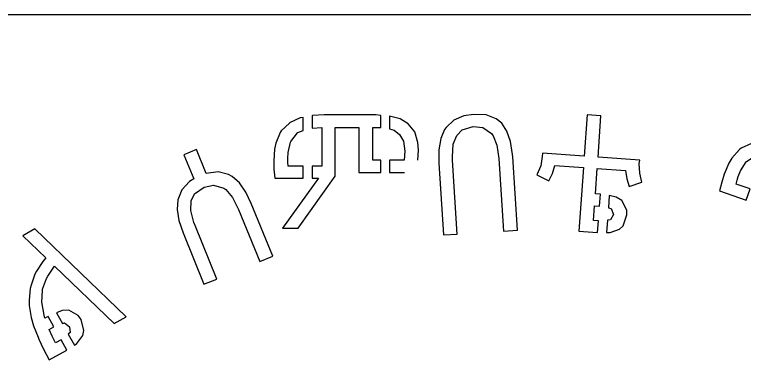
# Model space of a CAD drawing. Header units: millimetres. Extents: x 4236 to 5436, y 1579 to 2339.
# Drawn here: x 4641.6 to 4937.3, y 2198.1 to 2339.4 of the extents above; entities that cross this region are included whole.
import ezdxf

# ---------------------------------------------------------------- set-up
doc = ezdxf.new("R2010")
doc.units = ezdxf.units.MM
doc.layers.add('Default', color=70, linetype='Continuous')

msp = doc.modelspace()

# ---------------------------------------------------------------- linework, layer by layer
at = {"layer": 'Default'}
for points in [[(5436.43, 1579.39), (4236.43, 1579.39), (4236.43, 2339.39), (5436.43, 2339.39)], [(4789.73, 2293.71), (4789.94, 2293.68), (4789.94, 2298.57), (4787.97, 2298.74), (4767.62, 2298.74), (4767.04, 2298.74), (4762.36, 2298.5), (4762.1, 2298.42), (4762.1, 2293.41), (4766.1, 2293.71), (4766.1, 2277.92), (4762.1, 2277.92), (4762.1, 2273.12), (4764.75, 2273.12), (4750.11, 2252.81), (4756.44, 2252.81), (4771.48, 2273.89), (4771.48, 2293.71), (4781.07, 2293.71), (4781.07, 2275.46), (4789.94, 2275.46), (4789.94, 2280.37), (4786.8, 2280.37), (4786.8, 2293.71)], [(4815.8, 2292.83), (4814.28, 2289.22), (4813.52, 2284.6), (4813.51, 2279.21), (4815.37, 2250.14), (4820.97, 2250.5), (4819.06, 2280.38), (4818.97, 2281.78), (4819.35, 2286.85), (4820.76, 2290.45), (4822.96, 2292.7), (4827.45, 2294.05), (4831.34, 2293.59), (4834.89, 2291.24), (4835.54, 2290.34), (4837.07, 2286.46), (4837.88, 2281.12), (4839.76, 2251.7), (4845.37, 2252.06), (4843.47, 2281.82), (4843.41, 2282.76), (4842.6, 2287.98), (4841.05, 2292.1), (4838.97, 2295.37), (4836.75, 2297.1), (4832.66, 2298.72), (4827.6, 2298.98), (4823.65, 2298.38), (4819.55, 2296.59), (4816.45, 2293.7)], [(4855.41, 2281.9), (4854.78, 2278.07), (4853.24, 2274.54), (4858.11, 2272.09), (4859.61, 2275.03), (4860.54, 2278.25), (4872.1, 2277.42), (4870.25, 2251.63), (4877.87, 2251.09), (4878.21, 2255.88), (4876.2, 2256.02), (4876.62, 2261.97), (4878.63, 2261.83), (4878.98, 2266.61), (4876.96, 2266.75), (4877.7, 2277.02), (4889.13, 2276.21), (4889.71, 2272.88), (4890.66, 2269.76), (4895.83, 2271.5), (4894.92, 2275.21), (4894.73, 2279.09), (4894.95, 2280.48), (4878.03, 2281.69), (4879.22, 2298.37), (4873.62, 2298.77), (4872.43, 2282.09), (4855.51, 2283.3)], [(4757.44, 2297.57), (4757.33, 2297.57), (4753, 2295.58), (4753, 2295.46), (4749.61, 2292.3), (4749.14, 2291.6), (4747.38, 2287.27), (4746.92, 2284.93), (4746.56, 2280.14), (4746.68, 2276.75), (4747.03, 2273.12), (4758.47, 2273.12), (4758.47, 2277.92), (4752.41, 2277.92), (4752.3, 2279.55), (4752.3, 2281.07), (4752.41, 2283.53), (4753.35, 2287.74), (4753.47, 2287.98), (4756.27, 2291.48), (4756.39, 2291.6), (4758.47, 2292.39), (4758.47, 2297.75)], [(4945.11, 2287.68), (4945, 2287.71), (4940.26, 2287.25), (4940.22, 2287.14), (4935.98, 2285.26), (4935.31, 2284.75), (4932.24, 2281.23), (4931.03, 2279.17), (4929.14, 2274.75), (4928.14, 2271.51), (4927.29, 2267.97), (4938.1, 2264.23), (4939.66, 2268.77), (4933.94, 2270.74), (4934.36, 2272.33), (4934.86, 2273.77), (4935.77, 2276.05), (4938.03, 2279.73), (4938.22, 2279.91), (4942.02, 2282.31), (4942.16, 2282.38), (4944.38, 2282.45), (4946.14, 2287.52)], [(4727.2, 2268.48), (4729.89, 2265.28), (4732.35, 2260.47), (4740.96, 2239.35), (4746.16, 2241.47), (4737.42, 2262.92), (4735.31, 2267.49), (4732.65, 2271.2), (4729.7, 2273.79), (4728.24, 2274.59), (4724.02, 2275.65), (4719.25, 2274.96), (4715.28, 2284.71), (4710.18, 2282.64), (4714.16, 2272.89), (4712.49, 2271.71), (4709.3, 2268.38), (4707.67, 2264.31), (4707.48, 2260.44), (4708.14, 2256.04), (4709.84, 2250.92), (4718.32, 2230.12), (4723.52, 2232.24), (4714.69, 2253.91), (4714.21, 2255.1), (4712.96, 2260.02), (4713.15, 2263.89), (4714.52, 2266.72), (4718.35, 2269.42), (4722.19, 2270.23), (4726.3, 2269.12)], [(4883.13, 2256.23), (4881.86, 2256.06), (4881.5, 2251.07), (4882.88, 2251.09), (4886.73, 2252.45), (4888.24, 2253.87), (4889.72, 2258.22), (4889.63, 2260.22), (4887.68, 2264.11), (4885.31, 2265.45), (4882.57, 2266.04), (4882.22, 2261.09), (4883.34, 2260.79), (4884.22, 2258.38)], [(4653.88, 2216.36), (4653.56, 2217.65), (4652.71, 2222.27), (4652.63, 2222.9), (4652.83, 2227.57), (4652.91, 2228.15), (4654.48, 2232.51), (4655.01, 2233.48), (4657.76, 2237.43), (4681.9, 2214.22), (4686.79, 2216.96), (4649.82, 2252.56), (4644.92, 2249.82), (4654.25, 2240.83), (4653.06, 2239.36), (4650.42, 2235.47), (4649.8, 2234.18), (4648.22, 2229.81), (4647.82, 2228.38), (4647.46, 2223.75), (4647.51, 2221.5), (4648.31, 2216.72), (4649.26, 2213.36), (4651.05, 2208.73), (4651.34, 2207.96), (4653.27, 2203.81), (4655.57, 2199.47), (4662.74, 2203.49), (4660.4, 2207.67), (4658.12, 2206.4), (4656.74, 2209.11), (4655.61, 2211.83), (4657.48, 2212.88), (4655.14, 2217.06)], [(4664.11, 2210.55), (4663.33, 2209.88), (4665.79, 2205.48), (4666.72, 2206.12), (4669.19, 2209.38), (4669.67, 2211.39), (4668.52, 2215.84), (4667.34, 2217.46), (4663.57, 2219.64), (4660.86, 2219.46), (4658.48, 2218.53), (4660.91, 2214.19), (4661.77, 2214.48), (4663.84, 2212.95)]]:
    msp.add_lwpolyline(points, close=True, dxfattribs=at)
msp.add_lwpolyline([(4804.97, 2280.48), (4805.29, 2284.47), (4805.05, 2287.51), (4803.77, 2291.84), (4801.08, 2295.11), (4797.8, 2297.1), (4793.57, 2298.24), (4793.57, 2293.08), (4795.34, 2292.54), (4797.57, 2290.78), (4799.2, 2288.09), (4799.67, 2284.12), (4799.44, 2280.37), (4793.57, 2280.37), (4793.57, 2275.46), (4799.54, 2275.46)], dxfattribs=at)

doc.saveas('drawing.dxf')
